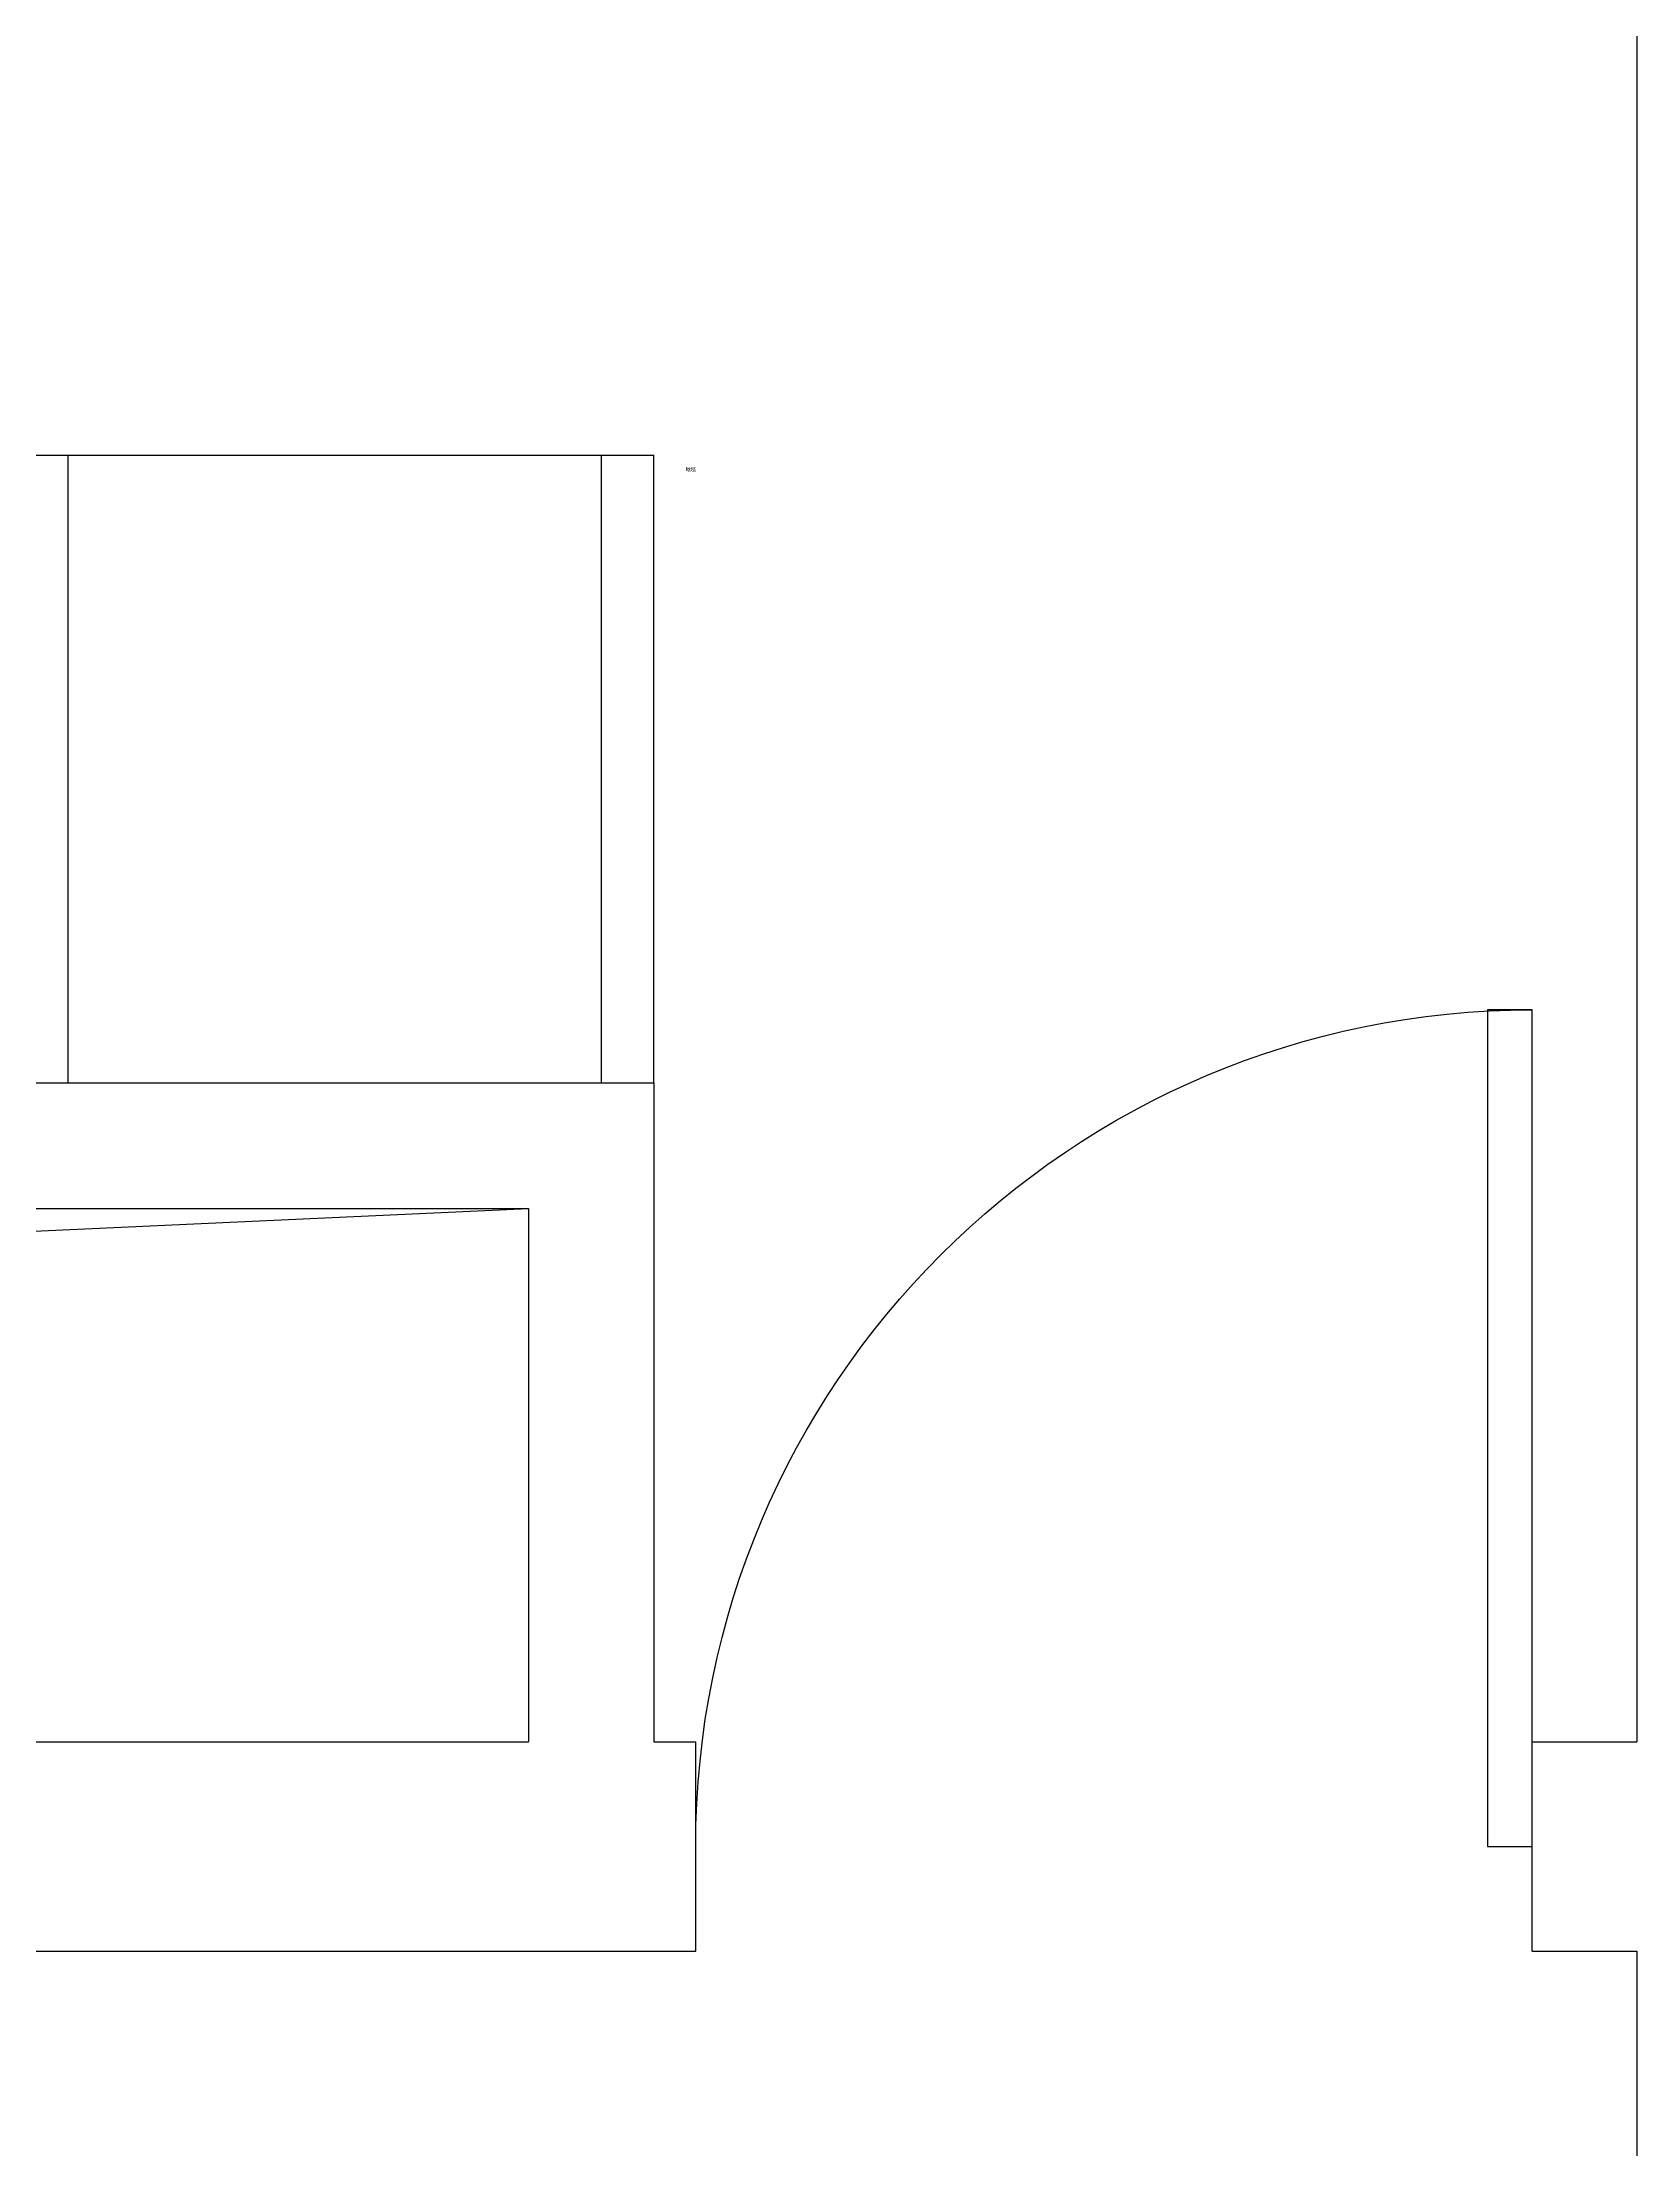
# Model space of a CAD drawing. Header units: centimetres. Extents: x 8510 to 16419, y -974 to 2536.
# Drawn here: x 12428.1 to 12580.6, y 1315.6 to 1517.1 of the extents above; entities that cross this region are included whole.
import ezdxf

# ---------------------------------------------------------------- set-up
doc = ezdxf.new("R2010")
doc.units = ezdxf.units.CM
for name, color, linetype in [('AXIS', 3, 'Continuous'), ('P5', 5, 'Continuous'), ('楼梯', 6, 'Continuous'), ('窗线', 2, 'Continuous'), ('轴线', 1, 'Continuous')]:
    doc.layers.add(name, color=color, linetype=linetype)
doc.styles.add('文3.5', font='', dxfattribs={"height": 3.5})
doc.styles.get('文3.5').set_extended_font_data('PMingLiU')

# ---------------------------------------------------------------- blocks, each defined once
blk = doc.blocks.new('1')
at = {"layer": '楼梯'}
blk.add_lwpolyline([(3442.8, 18714.9), (2692.8, 18714.9), (2692.8, 18754.9), (3442.8, 18754.9)], close=True, dxfattribs=at)
blk.add_arc((3442.8, 18714.9), 750, 90, 180, dxfattribs=at)

msp = doc.modelspace()

# ---------------------------------------------------------------- linework, layer by layer
at = {"layer": 'P5', "color": 7}
for p, q in [((12200.58, 1477.63), (12486.58, 1477.63)), ((12430.58, 1417.63), (12430.58, 1477.63)), ((12481.58, 1417.63), (12481.58, 1477.63)), ((12486.58, 1417.63), (12486.58, 1477.63))]:
    msp.add_line(p, q, dxfattribs=at)
at = {"layer": '窗线', "color": 7}
msp.add_line((12219.28, 1393.87), (12474.58, 1405.63), dxfattribs=at)
at = {"layer": '轴线', "color": 7}
for p, q in [((12580.58, 1822.13), (12580.58, 1354.63)), ((12200.58, 1417.63), (12486.58, 1417.63)), ((12486.58, 1417.63), (12486.58, 1354.63)), ((12200.58, 1405.63), (12474.58, 1405.63)), ((12474.58, 1405.63), (12474.58, 1354.63)), ((12200.58, 1354.63), (12474.58, 1354.63)), ((12486.58, 1354.63), (12490.58, 1354.63)), ((12490.58, 1334.63), (12490.58, 1354.63)), ((12570.58, 1334.63), (12570.58, 1354.63)), ((12570.58, 1354.63), (12580.58, 1354.63)), ((12200.58, 1334.63), (12490.58, 1334.63)), ((12570.58, 1334.63), (12580.58, 1334.63)), ((12580.58, 1334.63), (12580.58, 924.63)), ((12580.58, 1334.63), (12580.58, 924.63))]:
    msp.add_line(p, q, dxfattribs=at)

# ---------------------------------------------------------------- block references
at = {"layer": '楼梯', "color": 7, "xscale": -0.1066666666651145, "yscale": 0.1066666666651145, "zscale": 0.1066666666666667, "rotation": 90}
msp.add_blockref('1', (14566.83, 1711.85), dxfattribs=at)

# ---------------------------------------------------------------- texts
at = {"layer": 'AXIS', "color": 7, "style": '文3.5'}
msp.add_text('地毯', height=0.35, dxfattribs=at).set_placement((12489.61, 1476.09))

doc.saveas('drawing.dxf')
